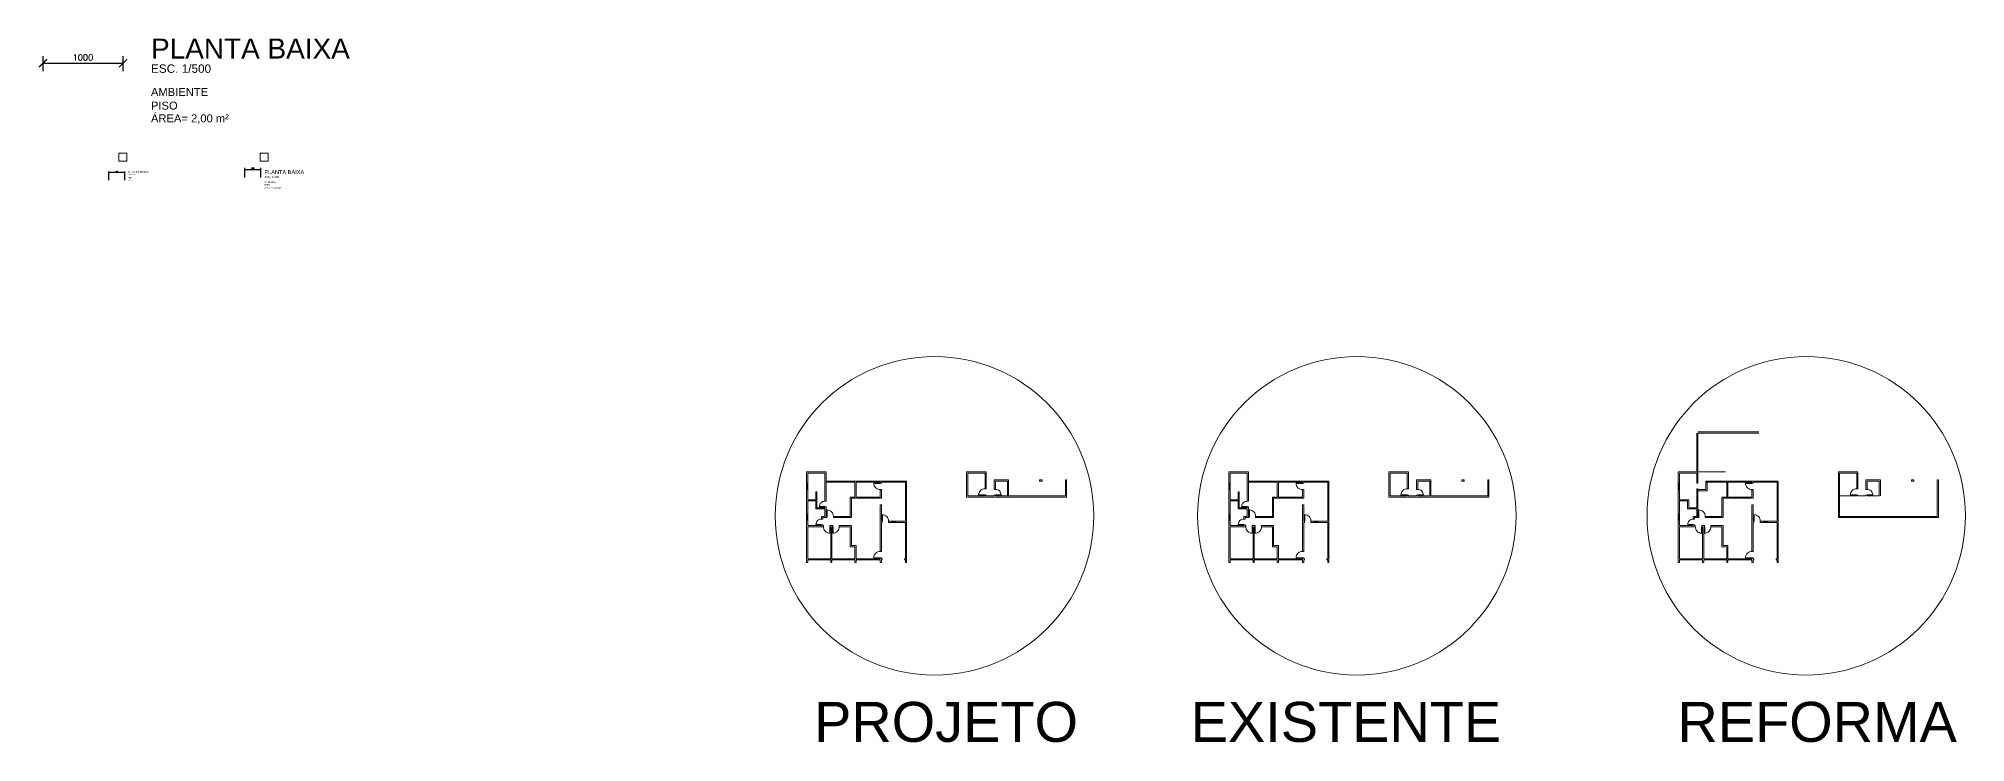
# Model space of a CAD drawing. Header units: millimetres. Extents: x 1206 to 1682, y 143 to 342.
# Drawn here: x 1441.4 to 1682.2, y 200.6 to 288.6 of the extents above; entities that cross this region are included whole.
import ezdxf

# ---------------------------------------------------------------- set-up
doc = ezdxf.new("R2010")
doc.units = ezdxf.units.MM
doc.header["$PDMODE"] = 34
doc.header["$PDSIZE"] = -5
doc.layers.get('0').update_dxf_attribs({"color": 1})
doc.layers.get('DEFPOINTS').update_dxf_attribs({"lineweight": 0})
for name, color, linetype, lineweight in [('AR-ALVENARIA', 7, 'Continuous', 9), ('AR-CONCRETO', 7, 'Continuous', 15), ('AR-COTA', 1, 'Continuous', 5), ('AR-ESQUADRIA', 4, 'Continuous', 5), ('AR-PENA_010', 10, 'Continuous', 9), ('AR-TXT', 174, 'Continuous', 0), ('AR-TXT-AMBIENTE', 174, 'Continuous', 0), ('AR-TXT-ESPECIFICAÇÕES', 174, 'Continuous', 0), ('AR-TXT-ÁREA', 7, 'Continuous', 0)]:
    doc.layers.add(name, color=color, linetype=linetype, lineweight=lineweight)
doc.styles.add('1000_TXT 1', font='arial.ttf', dxfattribs={"height": 5})
doc.styles.add('100_COTAS', font='romans.shx', dxfattribs={"height": 0.15})
doc.styles.add('100_TXT 1', font='arial.ttf', dxfattribs={"height": 0.5})
doc.styles.add('100_TXT 2', font='arial.ttf', dxfattribs={"height": 0.25})
doc.styles.add('100_TXT 3', font='arial.ttf', dxfattribs={"height": 0.2})
doc.styles.add('500_COTAS', font='romans.shx', dxfattribs={"height": 0.75})
doc.styles.add('500_TXT 1', font='arial.ttf', dxfattribs={"height": 2.5})
doc.styles.add('500_TXT 2', font='arial.ttf', dxfattribs={"height": 1.25})
doc.styles.add('500_TXT 3', font='arial.ttf', dxfattribs={"height": 1})
doc.styles.add('50_COTAS', font='romans.shx', dxfattribs={"height": 0.075})
doc.styles.add('50_TXT 1', font='arial.ttf', dxfattribs={"height": 0.25})
doc.styles.add('50_TXT 2', font='arial.ttf', dxfattribs={"height": 0.125})
doc.styles.add('50_TXT 3', font='arial.ttf', dxfattribs={"height": 0.1})
doc.dimstyles.new('100', dxfattribs={"dimscale": 100, "dimtxt": 0.2, "dimasz": 0.002, "dimexe": 0.002, "dimexo": 0.0002, "dimgap": 0.0007, "dimtad": 1, "dimdec": 0, "dimlfac": 100, "dimzin": 0, "dimdsep": 46, "dimtxsty": '100_COTAS', "dimblk": 'ARCHTICK', "dimcen": 0.009, "dimclrd": 256, "dimclre": 256, "dimclrt": 7, "dimaunit": 1, "dimadec": 0, "dimazin": 0, "dimtfac": 0.05, "dimtdec": 0, "dimtix": 1, "dimtofl": 0, "dimtmove": 2, "dimatfit": 3, "dimldrblk": 'ARCHTICK', "dimfxl": 1, "dimtvp": 0.75, "dimtolj": 1, "dimtzin": 0, "dimarcsym": 0})
doc.dimstyles.new('50', dxfattribs={"dimscale": 500, "dimtxt": 0.1, "dimasz": 0.0002, "dimexe": 0.0002, "dimexo": 0.0002, "dimgap": 7e-05, "dimtad": 1, "dimdec": 0, "dimlfac": 100, "dimzin": 0, "dimdsep": 46, "dimtxsty": '50_COTAS', "dimblk": 'ARCHTICK', "dimcen": 0.009, "dimclrd": 256, "dimclre": 256, "dimclrt": 7, "dimaunit": 1, "dimadec": 0, "dimazin": 0, "dimtfac": 0.05, "dimtdec": 0, "dimtix": 1, "dimtofl": 0, "dimtmove": 2, "dimatfit": 3, "dimldrblk": 'DOT', "dimfxl": 1, "dimtvp": 0.75, "dimtolj": 1, "dimtzin": 0, "dimarcsym": 0})
doc.dimstyles.new('500', dxfattribs={"dimscale": 500, "dimtxt": 1, "dimasz": 0.002, "dimexe": 0.002, "dimexo": 0.0002, "dimgap": 0.0007, "dimtad": 1, "dimdec": 0, "dimlfac": 100, "dimzin": 0, "dimdsep": 46, "dimtxsty": '500_COTAS', "dimblk": 'ARCHTICK', "dimcen": 0.014, "dimclrd": 256, "dimclre": 256, "dimclrt": 7, "dimaunit": 1, "dimadec": 0, "dimazin": 0, "dimtfac": 0.05, "dimtdec": 0, "dimtix": 1, "dimtofl": 0, "dimtmove": 2, "dimatfit": 3, "dimldrblk": 'ARCHTICK', "dimfxl": 1, "dimtvp": 0.75, "dimtolj": 1, "dimtzin": 0, "dimarcsym": 0})

# ---------------------------------------------------------------- blocks, each defined once
blk = doc.blocks.new('_ArchTick')
at = {"color": 0, "linetype": 'ByBlock', "const_width": 0.15}
blk.add_lwpolyline([(-0.5, -0.5), (0.5, 0.5)], dxfattribs=at)
blk = doc.blocks.new('*D38')
at = {"layer": 'AR-COTA', "lineweight": -2, "transparency": 16777216}
for p, q in [((1467.23, 271.21), (1467.23, 272.38)), ((1467.23, 272.18), (1469.23, 272.18)), ((1469.23, 271.21), (1469.23, 272.38))]:
    blk.add_line(p, q, dxfattribs=at)
at = {"layer": 'DEFPOINTS', "color": 0, "transparency": 16777216}
for p in [(1469.23, 272.18), (1467.23, 271.19), (1469.23, 271.19)]:
    blk.add_point(p, dxfattribs=at)
at = {"layer": 'AR-COTA', "lineweight": -2, "transparency": 16777216, "xscale": 0.2, "yscale": 0.2, "zscale": 0.2, "rotation": 180}
blk.add_blockref('_ArchTick', (1467.23, 272.18), dxfattribs=at)
at = {"layer": 'AR-COTA', "lineweight": -2, "transparency": 16777216, "xscale": 0.2, "yscale": 0.2, "zscale": 0.2}
blk.add_blockref('_ArchTick', (1469.23, 272.18), dxfattribs=at)
at = {"layer": 'AR-COTA', "color": 7, "transparency": 16777216, "insert": (1468.23, 272.32), "char_height": 0.15, "attachment_point": 5, "style": '100_COTAS'}
blk.add_mtext('\\A1;200', dxfattribs=at)
blk = doc.blocks.new('*D39')
at = {"layer": 'AR-COTA', "lineweight": -2, "transparency": 16777216}
for p, q in [((1450.24, 270.84), (1450.24, 271.96)), ((1450.24, 271.86), (1452.24, 271.86)), ((1452.24, 270.84), (1452.24, 271.96))]:
    blk.add_line(p, q, dxfattribs=at)
at = {"layer": 'DEFPOINTS', "color": 0, "transparency": 16777216}
for p in [(1450.24, 270.74), (1452.24, 271.86), (1452.24, 270.74)]:
    blk.add_point(p, dxfattribs=at)
at = {"layer": 'AR-COTA', "lineweight": -2, "transparency": 16777216, "xscale": 0.1, "yscale": 0.1, "zscale": 0.1, "rotation": 180}
blk.add_blockref('_ArchTick', (1450.24, 271.86), dxfattribs=at)
at = {"layer": 'AR-COTA', "lineweight": -2, "transparency": 16777216, "xscale": 0.1, "yscale": 0.1, "zscale": 0.1}
blk.add_blockref('_ArchTick', (1452.24, 271.86), dxfattribs=at)
at = {"layer": 'AR-COTA', "color": 7, "transparency": 16777216, "insert": (1451.24, 271.93), "char_height": 0.075, "attachment_point": 5, "style": '50_COTAS'}
blk.add_mtext('\\A1;200', dxfattribs=at)
blk = doc.blocks.new('_DOT')
at = {"color": 0, "linetype": 'ByBlock'}
blk.add_line((-0.5, 0), (-1, 0), dxfattribs=at)
at = {"color": 0, "linetype": 'ByBlock', "const_width": 0.5}
blk.add_lwpolyline([(-0.25, 0, 1), (0.25, 0, 1)], format="xyb", close=True, dxfattribs=at)
blk = doc.blocks.new('*D40')
at = {"layer": 'AR-COTA', "lineweight": -2, "transparency": 16777216}
for p, q in [((1441.99, 286.36), (1441.99, 284.47)), ((1441.99, 285.47), (1451.99, 285.47)), ((1451.99, 286.36), (1451.99, 284.47))]:
    blk.add_line(p, q, dxfattribs=at)
at = {"layer": 'DEFPOINTS', "color": 0, "transparency": 16777216}
for p in [(1441.99, 286.46), (1451.99, 286.46), (1451.99, 285.47)]:
    blk.add_point(p, dxfattribs=at)
at = {"layer": 'AR-COTA', "lineweight": -2, "transparency": 16777216, "rotation": 180}
blk.add_blockref('_ArchTick', (1441.99, 285.47), dxfattribs=at)
at = {"layer": 'AR-COTA', "lineweight": -2, "transparency": 16777216}
blk.add_blockref('_ArchTick', (1451.99, 285.47), dxfattribs=at)
at = {"layer": 'AR-COTA', "color": 7, "transparency": 16777216, "insert": (1446.99, 286.19), "char_height": 0.75, "attachment_point": 5, "style": '500_COTAS'}
blk.add_mtext('\\A1;1000', dxfattribs=at)

msp = doc.modelspace()

# ---------------------------------------------------------------- linework, layer by layer
at = {"layer": 'AR-ALVENARIA'}
for p, q in [((1648.6581, 234.4157), (1648.6581, 239.2607)), ((1648.8081, 239.4107), (1656.4248, 239.4107)), ((1648.8081, 234.4157), (1648.8081, 239.2607)), ((1648.8081, 239.2607), (1656.4248, 239.2607)), ((1537.4189, 234.4157), (1539.8689, 234.4157)), ((1537.4189, 233.0032), (1537.4189, 234.4157)), ((1537.5689, 234.2657), (1539.7189, 234.2657)), ((1537.5689, 233.0032), (1537.5689, 234.2657)), ((1539.7189, 234.2657), (1539.7189, 230.7407)), ((1539.8689, 234.4157), (1539.8689, 230.7407)), ((1557.4189, 234.4157), (1557.4189, 231.2657)), ((1557.4189, 234.4157), (1559.8689, 234.4157)), ((1557.5689, 234.2657), (1557.5689, 231.4157)), ((1559.7189, 234.2657), (1557.5689, 234.2657)), ((1559.7189, 232.3157), (1559.7189, 234.2657)), ((1559.8689, 232.3157), (1559.8689, 234.4157)), ((1590.1916, 233.0032), (1590.1916, 234.4157)), ((1590.1916, 234.4157), (1592.6416, 234.4157)), ((1590.3416, 233.0032), (1590.3416, 234.2657)), ((1590.3416, 234.2657), (1592.4916, 234.2657)), ((1592.4916, 234.2657), (1592.4916, 230.7407)), ((1592.6416, 234.4157), (1592.6416, 230.7407)), ((1610.1916, 234.4157), (1610.1916, 231.2657)), ((1610.1916, 234.4157), (1612.6416, 234.4157)), ((1610.3416, 234.2657), (1610.3416, 231.4157)), ((1612.4916, 234.2657), (1610.3416, 234.2657)), ((1612.4916, 232.3157), (1612.4916, 234.2657)), ((1612.6416, 232.3157), (1612.6416, 234.4157)), ((1646.3581, 233.0032), (1646.3581, 234.4157)), ((1646.3581, 234.4157), (1648.8081, 234.4157)), ((1646.5081, 233.0032), (1646.5081, 234.2657)), ((1646.5081, 234.2657), (1648.6581, 234.2657)), ((1648.6581, 234.2657), (1648.6581, 233.0107)), ((1648.8081, 234.4157), (1648.8081, 233.0107)), ((1648.8081, 234.4157), (1652.2467, 234.4157)), ((1666.3581, 234.4157), (1666.3581, 228.7107)), ((1666.3581, 234.4157), (1668.8081, 234.4157)), ((1666.5081, 234.2657), (1666.5081, 228.8607)), ((1668.6581, 234.2657), (1666.5081, 234.2657)), ((1668.6581, 232.3157), (1668.6581, 234.2657)), ((1668.8081, 232.3157), (1668.8081, 234.4157)), ((1537.4189, 233.0032), (1537.5689, 233.0032)), ((1537.5689, 232.2032), (1537.4189, 232.2032)), ((1537.4189, 229.1507), (1537.4189, 232.2032)), ((1537.5689, 230.9407), (1537.5689, 232.2032)), ((1538.5689, 230.9407), (1538.5689, 231.9407)), ((1538.5689, 231.9407), (1538.7189, 231.9407)), ((1538.7189, 231.9407), (1538.7189, 229.9407)), ((1540.6689, 233.2607), (1539.8689, 233.2607)), ((1540.6689, 233.1107), (1539.8689, 233.1107)), ((1540.6689, 233.2607), (1540.6689, 233.1107)), ((1542.6689, 233.1107), (1542.6689, 233.2607)), ((1544.3689, 233.2607), (1542.6689, 233.2607)), ((1543.4689, 233.1107), (1542.6689, 233.1107)), ((1542.8689, 228.8607), (1542.8689, 231.2607)), ((1542.8689, 231.2607), (1543.4689, 231.2607)), ((1543.4689, 231.2607), (1543.4689, 233.1107)), ((1543.6189, 231.2607), (1543.6189, 233.1107)), ((1543.6189, 233.1107), (1544.3689, 233.1107)), ((1546.6189, 231.2607), (1543.6189, 231.2607)), ((1544.3689, 233.2607), (1544.3689, 233.1107)), ((1545.8689, 233.1107), (1545.8689, 233.2607)), ((1547.2689, 233.2607), (1545.8689, 233.2607)), ((1545.8689, 233.1107), (1546.6189, 233.1107)), ((1546.6189, 233.1107), (1546.6189, 233.0107)), ((1546.6189, 233.0107), (1546.7689, 233.0107)), ((1546.7689, 232.2107), (1546.6189, 232.2107)), ((1546.6189, 232.2107), (1546.6189, 231.2607)), ((1546.7689, 233.1107), (1546.7689, 233.0107)), ((1546.7689, 233.1107), (1547.2689, 233.1107)), ((1546.7689, 232.2107), (1546.7689, 231.1107)), ((1547.2689, 233.2607), (1547.2689, 233.1107)), ((1549.9189, 233.2607), (1549.2689, 233.2607)), ((1549.2689, 233.1107), (1549.2689, 233.2607)), ((1549.2689, 233.1107), (1549.7689, 233.1107)), ((1549.7689, 233.1107), (1549.7689, 228.2607)), ((1549.9189, 223.1107), (1549.9189, 233.2607)), ((1557.4189, 231.2657), (1569.9189, 231.2657)), ((1557.5689, 231.4157), (1558.9564, 231.4157)), ((1557.5689, 231.4157), (1559.7189, 231.4157)), ((1559.8689, 232.3157), (1559.7189, 232.3157)), ((1559.7189, 231.4157), (1559.7189, 231.5157)), ((1559.7189, 231.5157), (1559.8689, 231.5157)), ((1559.8689, 231.4157), (1559.8689, 231.5157)), ((1559.8689, 231.4157), (1560.8689, 231.4157)), ((1560.8689, 232.2157), (1560.8689, 233.4157)), ((1562.6689, 233.4157), (1560.8689, 233.4157)), ((1560.8689, 232.2157), (1561.0189, 232.2157)), ((1560.8689, 231.4157), (1560.8689, 231.5157)), ((1561.0189, 231.5157), (1560.8689, 231.5157)), ((1561.0189, 233.2657), (1562.5189, 233.2657)), ((1561.0189, 232.2157), (1561.0189, 233.2657)), ((1561.0189, 231.4157), (1561.0189, 231.5157)), ((1561.0189, 231.4157), (1561.0189, 231.5157)), ((1562.5189, 231.4157), (1561.0189, 231.4157)), ((1562.5189, 233.2657), (1562.5189, 231.4157)), ((1562.6689, 233.4157), (1562.6689, 231.4157)), ((1562.6689, 231.4157), (1569.7689, 231.4157)), ((1566.5439, 233.4157), (1566.5439, 233.2657)), ((1566.8439, 233.4157), (1566.5439, 233.4157)), ((1566.8439, 233.2657), (1566.5439, 233.2657)), ((1566.8439, 233.4157), (1566.8439, 233.2657)), ((1569.7689, 231.4157), (1569.7689, 233.4157)), ((1569.9189, 233.4157), (1569.7689, 233.4157)), ((1569.9189, 231.2657), (1569.9189, 233.4157)), ((1590.1916, 233.0032), (1590.3416, 233.0032)), ((1590.1916, 229.1507), (1590.1916, 232.2032)), ((1590.3416, 232.2032), (1590.1916, 232.2032)), ((1590.3416, 230.9407), (1590.3416, 232.2032)), ((1591.3416, 230.9407), (1591.3416, 231.9407)), ((1591.3416, 231.9407), (1591.4916, 231.9407)), ((1591.4916, 231.9407), (1591.4916, 229.9407)), ((1593.4416, 233.2607), (1592.6416, 233.2607)), ((1593.4416, 233.1107), (1592.6416, 233.1107)), ((1593.4416, 233.2607), (1593.4416, 233.1107)), ((1597.1416, 233.2607), (1595.4416, 233.2607)), ((1595.4416, 233.1107), (1595.4416, 233.2607)), ((1596.2416, 233.1107), (1595.4416, 233.1107)), ((1595.6416, 228.8607), (1595.6416, 231.2607)), ((1595.6416, 231.2607), (1596.2416, 231.2607)), ((1596.2416, 231.2607), (1596.2416, 233.1107)), ((1596.3916, 231.2607), (1596.3916, 233.1107)), ((1596.3916, 233.1107), (1597.1416, 233.1107)), ((1599.3916, 231.2607), (1596.3916, 231.2607)), ((1597.1416, 233.2607), (1597.1416, 233.1107)), ((1600.0416, 233.2607), (1598.6416, 233.2607)), ((1598.6416, 233.1107), (1598.6416, 233.2607)), ((1598.6416, 233.1107), (1599.3916, 233.1107)), ((1599.3916, 233.1107), (1599.3916, 233.0107)), ((1599.3916, 233.0107), (1599.5416, 233.0107)), ((1599.3916, 232.2107), (1599.3916, 231.2607)), ((1599.5416, 232.2107), (1599.3916, 232.2107)), ((1599.5416, 233.1107), (1599.5416, 233.0107)), ((1599.5416, 233.1107), (1600.0416, 233.1107)), ((1599.5416, 232.2107), (1599.5416, 231.1107)), ((1600.0416, 233.2607), (1600.0416, 233.1107)), ((1602.6916, 233.2607), (1602.0416, 233.2607)), ((1602.0416, 233.1107), (1602.0416, 233.2607)), ((1602.0416, 233.1107), (1602.5416, 233.1107)), ((1602.5416, 233.1107), (1602.5416, 228.2607)), ((1602.6916, 223.1107), (1602.6916, 233.2607)), ((1610.1916, 231.2657), (1622.6916, 231.2657)), ((1610.3416, 231.4157), (1611.729, 231.4157)), ((1610.3416, 231.4157), (1612.4916, 231.4157)), ((1612.6416, 232.3157), (1612.4916, 232.3157)), ((1612.4916, 231.4157), (1612.4916, 231.5157)), ((1612.4916, 231.5157), (1612.6416, 231.5157)), ((1612.6416, 231.4157), (1612.6416, 231.5157)), ((1612.6416, 231.4157), (1613.6416, 231.4157)), ((1613.6416, 232.2157), (1613.6416, 233.4157)), ((1615.4416, 233.4157), (1613.6416, 233.4157)), ((1613.6416, 232.2157), (1613.7916, 232.2157)), ((1613.6416, 231.4157), (1613.6416, 231.5157)), ((1613.7916, 231.5157), (1613.6416, 231.5157)), ((1613.7916, 232.2157), (1613.7916, 233.2657)), ((1613.7916, 233.2657), (1615.2916, 233.2657)), ((1613.7916, 231.4157), (1613.7916, 231.5157)), ((1613.7916, 231.4157), (1613.7916, 231.5157)), ((1615.2916, 231.4157), (1613.7916, 231.4157)), ((1615.2916, 233.2657), (1615.2916, 231.4157)), ((1615.4416, 233.4157), (1615.4416, 231.4157)), ((1615.4416, 231.4157), (1622.5416, 231.4157)), ((1619.6166, 233.4157), (1619.3166, 233.4157)), ((1619.3166, 233.4157), (1619.3166, 233.2657)), ((1619.6166, 233.2657), (1619.3166, 233.2657)), ((1619.6166, 233.4157), (1619.6166, 233.2657)), ((1622.5416, 231.4157), (1622.5416, 233.4157)), ((1622.6916, 233.4157), (1622.5416, 233.4157)), ((1622.6916, 231.2657), (1622.6916, 233.4157)), ((1646.3581, 233.0032), (1646.5081, 233.0032)), ((1646.3581, 229.1507), (1646.3581, 232.2032)), ((1646.5081, 232.2032), (1646.3581, 232.2032)), ((1646.5081, 230.9407), (1646.5081, 232.2032)), ((1648.8081, 233.0107), (1648.6581, 233.0107)), ((1648.6581, 232.3107), (1648.8081, 232.3107)), ((1648.6581, 232.3107), (1648.6581, 229.9407)), ((1648.8081, 233.1107), (1648.8081, 233.0107)), ((1648.8081, 232.3107), (1648.8081, 228.8607)), ((1648.8081, 232.3107), (1648.8081, 232.2107)), ((1648.8081, 232.2107), (1649.8081, 232.2107)), ((1648.8081, 232.0607), (1649.9581, 232.0607)), ((1649.8081, 232.2107), (1649.8081, 233.2607)), ((1653.3081, 233.2607), (1649.8081, 233.2607)), ((1652.4081, 233.1107), (1649.8081, 233.1107)), ((1649.9581, 232.0607), (1649.9581, 233.1107)), ((1651.8081, 228.8607), (1651.8081, 231.2607)), ((1651.8081, 231.2607), (1652.4081, 231.2607)), ((1652.4081, 231.2607), (1652.4081, 233.1107)), ((1652.5581, 231.2607), (1652.5581, 233.1107)), ((1652.5581, 233.1107), (1653.3081, 233.1107)), ((1655.5581, 231.2607), (1652.5581, 231.2607)), ((1653.3081, 233.2607), (1653.3081, 233.1107)), ((1656.2081, 233.2607), (1654.8081, 233.2607)), ((1654.8081, 233.1107), (1654.8081, 233.2607)), ((1654.8081, 233.1107), (1655.5581, 233.1107)), ((1655.5581, 233.1107), (1655.5581, 233.0107)), ((1655.5581, 233.0107), (1655.7081, 233.0107)), ((1655.5581, 232.2107), (1655.5581, 231.2607)), ((1655.7081, 232.2107), (1655.5581, 232.2107)), ((1655.7081, 233.1107), (1655.7081, 233.0107)), ((1655.7081, 233.1107), (1656.2081, 233.1107)), ((1655.7081, 232.2107), (1655.7081, 231.1107)), ((1656.2081, 233.2607), (1656.2081, 233.1107)), ((1658.8581, 233.2607), (1658.2081, 233.2607)), ((1658.2081, 233.1107), (1658.2081, 233.2607)), ((1658.2081, 233.1107), (1658.7081, 233.1107)), ((1658.7081, 233.1107), (1658.7081, 228.2607)), ((1658.8581, 223.1107), (1658.8581, 233.2607)), ((1666.5081, 231.4157), (1667.8956, 231.4157)), ((1666.5081, 231.4157), (1668.6581, 231.4157)), ((1668.8081, 232.3157), (1668.6581, 232.3157)), ((1668.6581, 231.4157), (1668.6581, 231.5157)), ((1668.6581, 231.5157), (1668.8081, 231.5157)), ((1668.8081, 231.4157), (1668.8081, 231.5157)), ((1668.8081, 231.4157), (1669.8081, 231.4157)), ((1669.8081, 232.2157), (1669.8081, 233.4157)), ((1671.6081, 233.4157), (1669.8081, 233.4157)), ((1669.8081, 232.2157), (1669.9581, 232.2157)), ((1669.8081, 231.4157), (1669.8081, 231.5157)), ((1669.9581, 231.5157), (1669.8081, 231.5157)), ((1669.9581, 232.2157), (1669.9581, 233.2657)), ((1669.9581, 233.2657), (1671.4581, 233.2657)), ((1669.9581, 231.4157), (1669.9581, 231.5157)), ((1669.9581, 231.4157), (1669.9581, 231.5157)), ((1671.4581, 231.4157), (1669.9581, 231.4157)), ((1671.4581, 233.2657), (1671.4581, 231.4157)), ((1671.6081, 233.4157), (1671.6081, 231.4157)), ((1675.7831, 233.4157), (1675.4831, 233.4157)), ((1675.4831, 233.4157), (1675.4831, 233.2657)), ((1675.7831, 233.2657), (1675.4831, 233.2657)), ((1675.7831, 233.4157), (1675.7831, 233.2657)), ((1678.7081, 228.8607), (1678.7081, 233.4157)), ((1678.8581, 233.4157), (1678.7081, 233.4157)), ((1678.8581, 228.7107), (1678.8581, 233.4157)), ((1538.5689, 230.9407), (1537.5689, 230.9407)), ((1538.5689, 230.7907), (1537.5689, 230.7907)), ((1537.5689, 230.7907), (1537.5689, 229.1507)), ((1537.5689, 230.7907), (1538.5689, 230.7907)), ((1538.5689, 230.7907), (1538.5689, 229.7907)), ((1538.5689, 229.7907), (1539.7189, 229.7907)), ((1538.7189, 229.9407), (1539.7189, 229.9407)), ((1539.7189, 228.8607), (1539.2939, 228.8607)), ((1539.2939, 228.5107), (1539.2939, 228.8607)), ((1539.8689, 230.7407), (1539.7189, 230.7407)), ((1539.7189, 230.0407), (1539.7189, 229.9407)), ((1539.7189, 230.0407), (1539.8689, 230.0407)), ((1539.7189, 229.9407), (1539.7189, 230.0407)), ((1539.7189, 228.8607), (1539.7189, 229.7907)), ((1539.7189, 229.7907), (1539.7189, 228.8607)), ((1539.8689, 228.8607), (1539.8689, 230.0407)), ((1539.8689, 228.8607), (1539.9689, 228.8607)), ((1539.9689, 228.8607), (1539.9689, 228.7107)), ((1540.7689, 228.7107), (1540.7689, 228.8607)), ((1540.7689, 228.8607), (1542.8689, 228.8607)), ((1543.0189, 228.7107), (1543.0189, 231.1107)), ((1543.0189, 231.1107), (1546.7689, 231.1107)), ((1546.6189, 230.3107), (1546.6189, 224.4607)), ((1546.7689, 230.3107), (1546.6189, 230.3107)), ((1546.7689, 230.3107), (1546.7689, 228.2607)), ((1591.3416, 230.9407), (1590.3416, 230.9407)), ((1591.3416, 230.7907), (1590.3416, 230.7907)), ((1590.3416, 230.7907), (1590.3416, 229.1507)), ((1590.3416, 230.7907), (1591.3416, 230.7907)), ((1591.3416, 230.7907), (1591.3416, 229.7907)), ((1591.3416, 229.7907), (1592.4916, 229.7907)), ((1591.4916, 229.9407), (1592.4916, 229.9407)), ((1592.0666, 228.5107), (1592.0666, 228.8607)), ((1592.4916, 228.8607), (1592.0666, 228.8607)), ((1592.6416, 230.7407), (1592.4916, 230.7407)), ((1592.4916, 229.9407), (1592.4916, 230.0407)), ((1592.4916, 230.0407), (1592.4916, 229.9407)), ((1592.4916, 230.0407), (1592.6416, 230.0407)), ((1592.4916, 228.8607), (1592.4916, 229.7907)), ((1592.4916, 229.7907), (1592.4916, 228.8607)), ((1592.6416, 228.8607), (1592.6416, 230.0407)), ((1592.6416, 228.8607), (1592.7416, 228.8607)), ((1592.7416, 228.8607), (1592.7416, 228.7107)), ((1593.5416, 228.8607), (1595.6416, 228.8607)), ((1593.5416, 228.7107), (1593.5416, 228.8607)), ((1595.7916, 228.7107), (1595.7916, 231.1107)), ((1595.7916, 231.1107), (1599.5416, 231.1107)), ((1599.3916, 230.3107), (1599.3916, 224.4607)), ((1599.5416, 230.3107), (1599.3916, 230.3107)), ((1599.5416, 230.3107), (1599.5416, 228.2607)), ((1647.6581, 230.9407), (1646.5081, 230.9407)), ((1647.5081, 230.7907), (1646.5081, 230.7907)), ((1646.5081, 230.7907), (1646.5081, 229.1507)), ((1646.5081, 230.7907), (1647.5081, 230.7907)), ((1647.5081, 230.7907), (1647.5081, 229.7907)), ((1647.5081, 229.7907), (1648.6581, 229.7907)), ((1647.6581, 229.9407), (1647.6581, 230.9407)), ((1647.6581, 229.9407), (1648.6581, 229.9407)), ((1648.2331, 228.5107), (1648.2331, 228.8607)), ((1648.6581, 228.8607), (1648.2331, 228.8607)), ((1648.6581, 228.8607), (1648.6581, 229.7907)), ((1648.6581, 229.7907), (1648.6581, 228.8607)), ((1648.8081, 228.8607), (1648.9081, 228.8607)), ((1648.9081, 228.8607), (1648.9081, 228.7107)), ((1649.7081, 228.8607), (1651.8081, 228.8607)), ((1649.7081, 228.7107), (1649.7081, 228.8607)), ((1651.9581, 228.7107), (1651.9581, 231.1107)), ((1651.9581, 231.1107), (1655.7081, 231.1107)), ((1655.5581, 230.3107), (1655.5581, 224.4607)), ((1655.7081, 230.3107), (1655.5581, 230.3107)), ((1655.7081, 230.3107), (1655.7081, 228.2607)), ((1666.5081, 228.8607), (1678.7081, 228.8607)), ((1537.4189, 223.1107), (1537.4189, 228.3507)), ((1537.5689, 228.3507), (1537.5689, 227.7107)), ((1539.2939, 227.7107), (1537.5689, 227.7107)), ((1537.5689, 223.5607), (1537.5689, 227.5607)), ((1537.5689, 227.5607), (1539.5439, 227.5607)), ((1539.4439, 228.5107), (1539.2939, 228.5107)), ((1539.2939, 227.7107), (1539.2939, 227.8107)), ((1539.2939, 227.8107), (1539.4439, 227.8107)), ((1539.8689, 228.7107), (1539.4439, 228.7107)), ((1539.4439, 228.5107), (1539.4439, 228.7107)), ((1539.4439, 228.7107), (1539.8689, 228.7107)), ((1539.4439, 227.7107), (1539.4439, 227.8107)), ((1539.5439, 227.7107), (1539.4439, 227.7107)), ((1539.5439, 227.7107), (1539.5439, 227.5607)), ((1539.8689, 228.7107), (1539.9689, 228.7107)), ((1540.3439, 227.5607), (1540.3439, 227.7107)), ((1540.6939, 227.7107), (1540.3439, 227.7107)), ((1540.4439, 227.5607), (1540.3439, 227.5607)), ((1540.3439, 227.5607), (1540.4439, 227.5607)), ((1540.4439, 223.5607), (1540.4439, 227.5607)), ((1540.5939, 223.5607), (1540.5939, 227.5607)), ((1540.5939, 227.5607), (1540.6939, 227.5607)), ((1540.5939, 227.5607), (1540.6939, 227.5607)), ((1540.6939, 227.5607), (1540.6939, 227.7107)), ((1540.7689, 228.7107), (1543.0189, 228.7107)), ((1543.0189, 227.7107), (1541.4939, 227.7107)), ((1541.4939, 227.7107), (1541.4939, 227.5607)), ((1541.4939, 227.5607), (1542.8739, 227.5607)), ((1542.8689, 225.0607), (1542.8689, 227.5607)), ((1543.0189, 225.2107), (1543.0189, 227.7107)), ((1546.8689, 228.2607), (1546.7689, 228.2607)), ((1546.7689, 228.1107), (1546.7689, 224.4607)), ((1546.8689, 228.1107), (1546.7689, 228.1107)), ((1546.8689, 228.2607), (1546.8689, 228.1107)), ((1547.6689, 228.1107), (1547.6689, 228.2607)), ((1548.0689, 228.2607), (1547.6689, 228.2607)), ((1548.0689, 228.1107), (1547.6689, 228.1107)), ((1548.0689, 228.2607), (1548.0689, 228.1107)), ((1549.7689, 228.2607), (1548.5689, 228.2607)), ((1548.5689, 228.1107), (1548.5689, 228.2607)), ((1549.7689, 228.1107), (1548.5689, 228.1107)), ((1549.7689, 223.5607), (1549.7689, 228.1107)), ((1590.1916, 223.1107), (1590.1916, 228.3507)), ((1590.3416, 228.3507), (1590.3416, 227.7107)), ((1592.0666, 227.7107), (1590.3416, 227.7107)), ((1590.3416, 223.5607), (1590.3416, 227.5607)), ((1590.3416, 227.5607), (1592.3166, 227.5607)), ((1592.2166, 228.5107), (1592.0666, 228.5107)), ((1592.0666, 227.7107), (1592.0666, 227.8107)), ((1592.0666, 227.8107), (1592.2166, 227.8107)), ((1592.2166, 228.5107), (1592.2166, 228.7107)), ((1592.6416, 228.7107), (1592.2166, 228.7107)), ((1592.2166, 228.7107), (1592.6416, 228.7107)), ((1592.2166, 227.7107), (1592.2166, 227.8107)), ((1592.3166, 227.7107), (1592.2166, 227.7107)), ((1592.3166, 227.7107), (1592.3166, 227.5607)), ((1592.6416, 228.7107), (1592.7416, 228.7107)), ((1593.4666, 227.7107), (1593.1166, 227.7107)), ((1593.1166, 227.5607), (1593.1166, 227.7107)), ((1593.1166, 227.5607), (1593.2166, 227.5607)), ((1593.2166, 227.5607), (1593.1166, 227.5607)), ((1593.2166, 223.5607), (1593.2166, 227.5607)), ((1593.3666, 223.5607), (1593.3666, 227.5607)), ((1593.3666, 227.5607), (1593.4666, 227.5607)), ((1593.3666, 227.5607), (1593.4666, 227.5607)), ((1593.4666, 227.5607), (1593.4666, 227.7107)), ((1593.5416, 228.7107), (1595.7916, 228.7107)), ((1595.7916, 227.7107), (1594.2666, 227.7107)), ((1594.2666, 227.7107), (1594.2666, 227.5607)), ((1594.2666, 227.5607), (1595.6466, 227.5607)), ((1595.6416, 225.0607), (1595.6416, 227.5607)), ((1595.7916, 225.2107), (1595.7916, 227.7107)), ((1599.6416, 228.2607), (1599.5416, 228.2607)), ((1599.6416, 228.1107), (1599.5416, 228.1107)), ((1599.5416, 228.1107), (1599.5416, 224.4607)), ((1599.6416, 228.2607), (1599.6416, 228.1107)), ((1600.8416, 228.2607), (1600.4416, 228.2607)), ((1600.4416, 228.1107), (1600.4416, 228.2607)), ((1600.8416, 228.1107), (1600.4416, 228.1107)), ((1600.8416, 228.2607), (1600.8416, 228.1107)), ((1602.5416, 228.2607), (1601.3416, 228.2607)), ((1601.3416, 228.1107), (1601.3416, 228.2607)), ((1602.5416, 228.1107), (1601.3416, 228.1107)), ((1602.5416, 223.5607), (1602.5416, 228.1107)), ((1646.3581, 223.1107), (1646.3581, 228.3507)), ((1646.5081, 228.3507), (1646.5081, 227.7107)), ((1648.2331, 227.7107), (1646.5081, 227.7107)), ((1646.5081, 223.5607), (1646.5081, 227.5607)), ((1646.5081, 227.5607), (1648.4831, 227.5607)), ((1648.3831, 228.5107), (1648.2331, 228.5107)), ((1648.2331, 227.7107), (1648.2331, 227.8107)), ((1648.2331, 227.8107), (1648.3831, 227.8107)), ((1648.3831, 228.5107), (1648.3831, 228.7107)), ((1648.8081, 228.7107), (1648.3831, 228.7107)), ((1648.3831, 228.7107), (1648.8081, 228.7107)), ((1648.3831, 227.7107), (1648.3831, 227.8107)), ((1648.4831, 227.7107), (1648.3831, 227.7107)), ((1648.4831, 227.7107), (1648.4831, 227.5607)), ((1648.8081, 228.7107), (1648.9081, 228.7107)), ((1649.6331, 227.7107), (1649.2831, 227.7107)), ((1649.2831, 227.5607), (1649.2831, 227.7107)), ((1649.2831, 227.5607), (1649.3831, 227.5607)), ((1649.3831, 227.5607), (1649.2831, 227.5607)), ((1649.3831, 223.5607), (1649.3831, 227.5607)), ((1649.5331, 223.5607), (1649.5331, 227.5607)), ((1649.5331, 227.5607), (1649.6331, 227.5607)), ((1649.5331, 227.5607), (1649.6331, 227.5607)), ((1649.6331, 227.5607), (1649.6331, 227.7107)), ((1649.7081, 228.7107), (1651.9581, 228.7107)), ((1651.9581, 227.7107), (1650.4331, 227.7107)), ((1650.4331, 227.7107), (1650.4331, 227.5607)), ((1650.4331, 227.5607), (1651.8131, 227.5607)), ((1651.8081, 225.0607), (1651.8081, 227.5607)), ((1651.9581, 225.2107), (1651.9581, 227.7107)), ((1655.8081, 228.2607), (1655.7081, 228.2607)), ((1655.8081, 228.1107), (1655.7081, 228.1107)), ((1655.7081, 228.1107), (1655.7081, 224.4607)), ((1655.8081, 228.2607), (1655.8081, 228.1107)), ((1657.0081, 228.2607), (1656.6081, 228.2607)), ((1656.6081, 228.1107), (1656.6081, 228.2607)), ((1657.0081, 228.1107), (1656.6081, 228.1107)), ((1657.0081, 228.2607), (1657.0081, 228.1107)), ((1658.7081, 228.2607), (1657.5081, 228.2607)), ((1657.5081, 228.1107), (1657.5081, 228.2607)), ((1658.7081, 228.1107), (1657.5081, 228.1107)), ((1658.7081, 223.5607), (1658.7081, 228.1107)), ((1666.3581, 228.7107), (1678.8581, 228.7107)), ((1543.4689, 225.0607), (1542.8689, 225.0607)), ((1543.6189, 225.2107), (1543.0189, 225.2107)), ((1543.4689, 223.5607), (1543.4689, 225.0607)), ((1543.6189, 223.5607), (1543.6189, 225.2107)), ((1546.7689, 224.4607), (1546.6189, 224.4607)), ((1596.2416, 225.0607), (1595.6416, 225.0607)), ((1596.3916, 225.2107), (1595.7916, 225.2107)), ((1596.2416, 223.5607), (1596.2416, 225.0607)), ((1596.3916, 223.5607), (1596.3916, 225.2107)), ((1599.5416, 224.4607), (1599.3916, 224.4607)), ((1652.4081, 225.0607), (1651.8081, 225.0607)), ((1652.5581, 225.2107), (1651.9581, 225.2107)), ((1652.4081, 223.5607), (1652.4081, 225.0607)), ((1652.5581, 223.5607), (1652.5581, 225.2107)), ((1655.7081, 224.4607), (1655.5581, 224.4607)), ((1537.4189, 223.1107), (1537.5689, 223.1107)), ((1538.0064, 223.5607), (1537.5689, 223.5607)), ((1537.5689, 223.1107), (1537.5689, 223.4107)), ((1538.0064, 223.4107), (1537.5689, 223.4107)), ((1538.0064, 223.4107), (1538.0064, 223.5607)), ((1540.4439, 223.5607), (1540.0064, 223.5607)), ((1540.0064, 223.5607), (1540.0064, 223.4107)), ((1540.4439, 223.4107), (1540.0064, 223.4107)), ((1540.4439, 223.1107), (1540.4439, 223.4107)), ((1540.4439, 223.1107), (1540.5939, 223.1107)), ((1541.0314, 223.5607), (1540.5939, 223.5607)), ((1540.5939, 223.1107), (1540.5939, 223.4107)), ((1541.0314, 223.4107), (1540.5939, 223.4107)), ((1541.0314, 223.4107), (1541.0314, 223.5607)), ((1543.4689, 223.5607), (1543.0314, 223.5607)), ((1543.0314, 223.5607), (1543.0314, 223.4107)), ((1543.4689, 223.4107), (1543.0314, 223.4107)), ((1543.4689, 223.1107), (1543.4689, 223.4107)), ((1543.4689, 223.1107), (1543.6189, 223.1107)), ((1544.1189, 223.5607), (1543.6189, 223.5607)), ((1543.6189, 223.1107), (1543.6189, 223.4107)), ((1544.1189, 223.4107), (1543.6189, 223.4107)), ((1544.1189, 223.4107), (1544.1189, 223.5607)), ((1546.6189, 223.5607), (1546.1189, 223.5607)), ((1546.1189, 223.5607), (1546.1189, 223.4107)), ((1546.6189, 223.4107), (1546.1189, 223.4107)), ((1546.6189, 223.6607), (1546.7689, 223.6607)), ((1546.6189, 223.6607), (1546.6189, 223.5607)), ((1546.6189, 223.1107), (1546.6189, 223.4107)), ((1546.6189, 223.1107), (1546.7689, 223.1107)), ((1546.7689, 223.6607), (1546.7689, 223.5607)), ((1546.8689, 223.5607), (1546.7689, 223.5607)), ((1546.7689, 223.1107), (1546.7689, 223.4107)), ((1546.8689, 223.4107), (1546.7689, 223.4107)), ((1546.8689, 223.5607), (1546.8689, 223.4107)), ((1549.7689, 223.5607), (1549.6689, 223.5607)), ((1549.6689, 223.5607), (1549.6689, 223.4107)), ((1549.7689, 223.4107), (1549.6689, 223.4107)), ((1549.7689, 223.1107), (1549.7689, 223.4107)), ((1549.7689, 223.1107), (1549.9189, 223.1107)), ((1590.1916, 223.1107), (1590.3416, 223.1107)), ((1590.7791, 223.5607), (1590.3416, 223.5607)), ((1590.7791, 223.4107), (1590.3416, 223.4107)), ((1590.3416, 223.1107), (1590.3416, 223.4107)), ((1590.7791, 223.4107), (1590.7791, 223.5607)), ((1593.2166, 223.5607), (1592.7791, 223.5607)), ((1592.7791, 223.5607), (1592.7791, 223.4107)), ((1593.2166, 223.4107), (1592.7791, 223.4107)), ((1593.2166, 223.1107), (1593.2166, 223.4107)), ((1593.2166, 223.1107), (1593.3666, 223.1107)), ((1593.8041, 223.5607), (1593.3666, 223.5607)), ((1593.8041, 223.4107), (1593.3666, 223.4107)), ((1593.3666, 223.1107), (1593.3666, 223.4107)), ((1593.8041, 223.4107), (1593.8041, 223.5607)), ((1596.2416, 223.5607), (1595.8041, 223.5607)), ((1595.8041, 223.5607), (1595.8041, 223.4107)), ((1596.2416, 223.4107), (1595.8041, 223.4107)), ((1596.2416, 223.1107), (1596.2416, 223.4107)), ((1596.2416, 223.1107), (1596.3916, 223.1107)), ((1596.8916, 223.5607), (1596.3916, 223.5607)), ((1596.8916, 223.4107), (1596.3916, 223.4107)), ((1596.3916, 223.1107), (1596.3916, 223.4107)), ((1596.8916, 223.4107), (1596.8916, 223.5607)), ((1599.3916, 223.5607), (1598.8916, 223.5607)), ((1598.8916, 223.5607), (1598.8916, 223.4107)), ((1599.3916, 223.4107), (1598.8916, 223.4107)), ((1599.3916, 223.6607), (1599.3916, 223.5607)), ((1599.3916, 223.6607), (1599.5416, 223.6607)), ((1599.3916, 223.1107), (1599.3916, 223.4107)), ((1599.3916, 223.1107), (1599.5416, 223.1107)), ((1599.5416, 223.6607), (1599.5416, 223.5607)), ((1599.6416, 223.5607), (1599.5416, 223.5607)), ((1599.6416, 223.4107), (1599.5416, 223.4107)), ((1599.5416, 223.1107), (1599.5416, 223.4107)), ((1599.6416, 223.5607), (1599.6416, 223.4107)), ((1602.5416, 223.5607), (1602.4416, 223.5607)), ((1602.4416, 223.5607), (1602.4416, 223.4107)), ((1602.5416, 223.4107), (1602.4416, 223.4107)), ((1602.5416, 223.1107), (1602.5416, 223.4107)), ((1602.5416, 223.1107), (1602.6916, 223.1107)), ((1646.3581, 223.1107), (1646.5081, 223.1107)), ((1646.9456, 223.5607), (1646.5081, 223.5607)), ((1646.9456, 223.4107), (1646.5081, 223.4107)), ((1646.5081, 223.1107), (1646.5081, 223.4107)), ((1646.9456, 223.4107), (1646.9456, 223.5607)), ((1649.3831, 223.5607), (1648.9456, 223.5607)), ((1648.9456, 223.5607), (1648.9456, 223.4107)), ((1649.3831, 223.4107), (1648.9456, 223.4107)), ((1649.3831, 223.1107), (1649.3831, 223.4107)), ((1649.3831, 223.1107), (1649.5331, 223.1107)), ((1649.9706, 223.5607), (1649.5331, 223.5607)), ((1649.9706, 223.4107), (1649.5331, 223.4107)), ((1649.5331, 223.1107), (1649.5331, 223.4107)), ((1649.9706, 223.4107), (1649.9706, 223.5607)), ((1652.4081, 223.5607), (1651.9706, 223.5607)), ((1651.9706, 223.5607), (1651.9706, 223.4107)), ((1652.4081, 223.4107), (1651.9706, 223.4107)), ((1652.4081, 223.1107), (1652.4081, 223.4107)), ((1652.4081, 223.1107), (1652.5581, 223.1107)), ((1653.0581, 223.5607), (1652.5581, 223.5607)), ((1653.0581, 223.4107), (1652.5581, 223.4107)), ((1652.5581, 223.1107), (1652.5581, 223.4107)), ((1653.0581, 223.4107), (1653.0581, 223.5607)), ((1655.5581, 223.5607), (1655.0581, 223.5607)), ((1655.0581, 223.5607), (1655.0581, 223.4107)), ((1655.5581, 223.4107), (1655.0581, 223.4107)), ((1655.5581, 223.6607), (1655.5581, 223.5607)), ((1655.5581, 223.6607), (1655.7081, 223.6607)), ((1655.5581, 223.1107), (1655.5581, 223.4107)), ((1655.5581, 223.1107), (1655.7081, 223.1107)), ((1655.7081, 223.6607), (1655.7081, 223.5607)), ((1655.8081, 223.5607), (1655.7081, 223.5607)), ((1655.8081, 223.4107), (1655.7081, 223.4107)), ((1655.7081, 223.1107), (1655.7081, 223.4107)), ((1655.8081, 223.5607), (1655.8081, 223.4107)), ((1658.7081, 223.5607), (1658.6081, 223.5607)), ((1658.6081, 223.5607), (1658.6081, 223.4107)), ((1658.7081, 223.4107), (1658.6081, 223.4107)), ((1658.7081, 223.1107), (1658.7081, 223.4107)), ((1658.7081, 223.1107), (1658.8581, 223.1107))]:
    msp.add_line(p, q, dxfattribs=at)
at = {"layer": 'AR-CONCRETO'}
for p, q in [((1451.4754, 274.2325), (1451.4754, 273.2325)), ((1452.4754, 274.2325), (1451.4754, 274.2325)), ((1451.4754, 273.2325), (1452.4754, 273.2325)), ((1452.4754, 273.2325), (1452.4754, 274.2325)), ((1469.144, 274.2325), (1469.144, 273.2325)), ((1470.144, 274.2325), (1469.144, 274.2325)), ((1469.144, 273.2325), (1470.144, 273.2325)), ((1470.144, 273.2325), (1470.144, 274.2325))]:
    msp.add_line(p, q, dxfattribs=at)
at = {"layer": 'AR-ESQUADRIA'}
for p, q in [((1537.4189, 232.2032), (1537.4189, 233.0032)), ((1537.4689, 233.0032), (1537.4689, 232.2032)), ((1537.5189, 233.0032), (1537.5189, 232.2032)), ((1537.5689, 233.0032), (1537.5689, 232.2032)), ((1542.6689, 233.2607), (1540.6689, 233.2607)), ((1540.6689, 233.2107), (1542.6689, 233.2107)), ((1540.6689, 233.1607), (1542.6689, 233.1607)), ((1540.6689, 233.1107), (1542.6689, 233.1107)), ((1545.8689, 233.2607), (1544.3689, 233.2607)), ((1544.3689, 233.2107), (1545.8689, 233.2107)), ((1544.3689, 233.1607), (1545.8689, 233.1607)), ((1544.3689, 233.1107), (1545.8689, 233.1107)), ((1549.2689, 233.2607), (1547.2689, 233.2607)), ((1547.2689, 233.2107), (1549.2689, 233.2107)), ((1547.2689, 233.1607), (1549.2689, 233.1607)), ((1547.2689, 233.1107), (1549.2689, 233.1107)), ((1590.1916, 232.2032), (1590.1916, 233.0032)), ((1590.2416, 233.0032), (1590.2416, 232.2032)), ((1590.2916, 233.0032), (1590.2916, 232.2032)), ((1590.3416, 233.0032), (1590.3416, 232.2032)), ((1595.4416, 233.2607), (1593.4416, 233.2607)), ((1593.4416, 233.2107), (1595.4416, 233.2107)), ((1593.4416, 233.1607), (1595.4416, 233.1607)), ((1593.4416, 233.1107), (1595.4416, 233.1107)), ((1598.6416, 233.2607), (1597.1416, 233.2607)), ((1597.1416, 233.2107), (1598.6416, 233.2107)), ((1597.1416, 233.1607), (1598.6416, 233.1607)), ((1597.1416, 233.1107), (1598.6416, 233.1107)), ((1602.0416, 233.2607), (1600.0416, 233.2607)), ((1600.0416, 233.2107), (1602.0416, 233.2107)), ((1600.0416, 233.1607), (1602.0416, 233.1607)), ((1600.0416, 233.1107), (1602.0416, 233.1107)), ((1646.3581, 232.2032), (1646.3581, 233.0032)), ((1646.4081, 233.0032), (1646.4081, 232.2032)), ((1646.4581, 233.0032), (1646.4581, 232.2032)), ((1646.5081, 233.0032), (1646.5081, 232.2032)), ((1654.8081, 233.2607), (1653.3081, 233.2607)), ((1653.3081, 233.2107), (1654.8081, 233.2107)), ((1653.3081, 233.1607), (1654.8081, 233.1607)), ((1653.3081, 233.1107), (1654.8081, 233.1107)), ((1658.2081, 233.2607), (1656.2081, 233.2607)), ((1656.2081, 233.2107), (1658.2081, 233.2107)), ((1656.2081, 233.1607), (1658.2081, 233.1607)), ((1656.2081, 233.1107), (1658.2081, 233.1107)), ((1537.5689, 229.1507), (1537.4189, 229.1507)), ((1537.4189, 228.3507), (1537.4189, 229.1507)), ((1537.4689, 228.3507), (1537.4689, 229.1507)), ((1537.5189, 228.3507), (1537.5189, 229.1507)), ((1537.5689, 228.3507), (1537.5689, 229.1507)), ((1590.3416, 229.1507), (1590.1916, 229.1507)), ((1590.1916, 228.3507), (1590.1916, 229.1507)), ((1590.2416, 228.3507), (1590.2416, 229.1507)), ((1590.2916, 228.3507), (1590.2916, 229.1507)), ((1590.3416, 228.3507), (1590.3416, 229.1507)), ((1646.5081, 229.1507), (1646.3581, 229.1507)), ((1646.3581, 228.3507), (1646.3581, 229.1507)), ((1646.4081, 228.3507), (1646.4081, 229.1507)), ((1646.4581, 228.3507), (1646.4581, 229.1507)), ((1646.5081, 228.3507), (1646.5081, 229.1507)), ((1537.5689, 228.3507), (1537.4189, 228.3507)), ((1548.0689, 228.2607), (1548.5689, 228.2607)), ((1548.0689, 228.2107), (1548.5689, 228.2107)), ((1548.0689, 228.1607), (1548.5689, 228.1607)), ((1548.0689, 228.1107), (1548.5689, 228.1107)), ((1590.3416, 228.3507), (1590.1916, 228.3507)), ((1600.8416, 228.2607), (1601.3416, 228.2607)), ((1600.8416, 228.2107), (1601.3416, 228.2107)), ((1600.8416, 228.1607), (1601.3416, 228.1607)), ((1600.8416, 228.1107), (1601.3416, 228.1107)), ((1646.5081, 228.3507), (1646.3581, 228.3507)), ((1657.0081, 228.2607), (1657.5081, 228.2607)), ((1657.0081, 228.2107), (1657.5081, 228.2107)), ((1657.0081, 228.1607), (1657.5081, 228.1607)), ((1657.0081, 228.1107), (1657.5081, 228.1107)), ((1538.0064, 223.5607), (1540.0064, 223.5607)), ((1538.0064, 223.5107), (1540.0064, 223.5107)), ((1538.0064, 223.4607), (1540.0064, 223.4607)), ((1540.0064, 223.4107), (1538.0064, 223.4107)), ((1541.0314, 223.5607), (1543.0314, 223.5607)), ((1541.0314, 223.5107), (1543.0314, 223.5107)), ((1541.0314, 223.4607), (1543.0314, 223.4607)), ((1543.0314, 223.4107), (1541.0314, 223.4107)), ((1544.1189, 223.5607), (1546.1189, 223.5607)), ((1544.1189, 223.5107), (1546.1189, 223.5107)), ((1544.1189, 223.4607), (1546.1189, 223.4607)), ((1546.1189, 223.4107), (1544.1189, 223.4107)), ((1590.7791, 223.5607), (1592.7791, 223.5607)), ((1590.7791, 223.5107), (1592.7791, 223.5107)), ((1590.7791, 223.4607), (1592.7791, 223.4607)), ((1592.7791, 223.4107), (1590.7791, 223.4107)), ((1593.8041, 223.5607), (1595.8041, 223.5607)), ((1593.8041, 223.5107), (1595.8041, 223.5107)), ((1593.8041, 223.4607), (1595.8041, 223.4607)), ((1595.8041, 223.4107), (1593.8041, 223.4107)), ((1596.8916, 223.5607), (1598.8916, 223.5607)), ((1596.8916, 223.5107), (1598.8916, 223.5107)), ((1596.8916, 223.4607), (1598.8916, 223.4607)), ((1598.8916, 223.4107), (1596.8916, 223.4107)), ((1646.9456, 223.5607), (1648.9456, 223.5607)), ((1646.9456, 223.5107), (1648.9456, 223.5107)), ((1646.9456, 223.4607), (1648.9456, 223.4607)), ((1648.9456, 223.4107), (1646.9456, 223.4107)), ((1649.9706, 223.5607), (1651.9706, 223.5607)), ((1649.9706, 223.5107), (1651.9706, 223.5107)), ((1649.9706, 223.4607), (1651.9706, 223.4607)), ((1651.9706, 223.4107), (1649.9706, 223.4107)), ((1653.0581, 223.5607), (1655.0581, 223.5607)), ((1653.0581, 223.5107), (1655.0581, 223.5107)), ((1653.0581, 223.4607), (1655.0581, 223.4607)), ((1655.0581, 223.4107), (1653.0581, 223.4107))]:
    msp.add_line(p, q, dxfattribs=at)
for points in [[(1545.8189, 232.9807), (1545.8189, 233.0107), (1546.6189, 233.0107), (1546.6189, 232.9807)], [(1558.9189, 231.5457), (1558.9189, 231.5157), (1559.7189, 231.5157), (1559.7189, 231.5457)], [(1561.0189, 231.5457), (1561.7189, 231.5457), (1561.7189, 231.5157), (1561.0189, 231.5157)], [(1598.5916, 232.9807), (1598.5916, 233.0107), (1599.3916, 233.0107), (1599.3916, 232.9807)], [(1611.6916, 231.5457), (1611.6916, 231.5157), (1612.4916, 231.5157), (1612.4916, 231.5457)], [(1613.7916, 231.5457), (1614.4916, 231.5457), (1614.4916, 231.5157), (1613.7916, 231.5157)], [(1654.7581, 232.9807), (1654.7581, 233.0107), (1655.5581, 233.0107), (1655.5581, 232.9807)], [(1667.8581, 231.5457), (1667.8581, 231.5157), (1668.6581, 231.5157), (1668.6581, 231.5457)], [(1669.9581, 231.5457), (1670.6581, 231.5457), (1670.6581, 231.5157), (1669.9581, 231.5157)], [(1539.7189, 230.0707), (1539.0189, 230.0707), (1539.0189, 230.0407), (1539.7189, 230.0407)], [(1539.9989, 229.6607), (1539.9689, 229.6607), (1539.9689, 228.8607), (1539.9989, 228.8607)], [(1546.8989, 229.0607), (1546.8689, 229.0607), (1546.8689, 228.2607), (1546.8989, 228.2607)], [(1592.4916, 230.0707), (1591.7916, 230.0707), (1591.7916, 230.0407), (1592.4916, 230.0407)], [(1592.7716, 229.6607), (1592.7416, 229.6607), (1592.7416, 228.8607), (1592.7716, 228.8607)], [(1599.6716, 229.0607), (1599.6416, 229.0607), (1599.6416, 228.2607), (1599.6716, 228.2607)], [(1648.9381, 229.6607), (1648.9081, 229.6607), (1648.9081, 228.8607), (1648.9381, 228.8607)], [(1655.8381, 229.0607), (1655.8081, 229.0607), (1655.8081, 228.2607), (1655.8381, 228.2607)], [(1539.2939, 227.8407), (1538.5939, 227.8407), (1538.5939, 227.8107), (1539.2939, 227.8107)], [(1540.3139, 226.7607), (1540.3439, 226.7607), (1540.3439, 227.5607), (1540.3139, 227.5607)], [(1540.7239, 226.7607), (1540.6939, 226.7607), (1540.6939, 227.5607), (1540.7239, 227.5607)], [(1592.0666, 227.8407), (1591.3666, 227.8407), (1591.3666, 227.8107), (1592.0666, 227.8107)], [(1593.0866, 226.7607), (1593.1166, 226.7607), (1593.1166, 227.5607), (1593.0866, 227.5607)], [(1593.4966, 226.7607), (1593.4666, 226.7607), (1593.4666, 227.5607), (1593.4966, 227.5607)], [(1648.2331, 227.8407), (1647.5331, 227.8407), (1647.5331, 227.8107), (1648.2331, 227.8107)], [(1649.2531, 226.7607), (1649.2831, 226.7607), (1649.2831, 227.5607), (1649.2531, 227.5607)], [(1649.6631, 226.7607), (1649.6331, 226.7607), (1649.6331, 227.5607), (1649.6631, 227.5607)], [(1545.8189, 223.6907), (1545.8189, 223.6607), (1546.6189, 223.6607), (1546.6189, 223.6907)], [(1598.5916, 223.6907), (1598.5916, 223.6607), (1599.3916, 223.6607), (1599.3916, 223.6907)], [(1654.7581, 223.6907), (1654.7581, 223.6607), (1655.5581, 223.6607), (1655.5581, 223.6907)]]:
    msp.add_lwpolyline(points, close=True, dxfattribs=at)
for centre, radius, start, end in [((1546.5895, 232.9807), 0.7706, 180, 272.189381), ((1559.6895, 231.5457), 0.7706, 87.810619, 180), ((1561.0483, 231.5457), 0.6706, 0, 92.508903), ((1599.3621, 232.9807), 0.7706, 180, 272.189381), ((1612.4621, 231.5457), 0.7706, 87.810619, 180), ((1613.8209, 231.5457), 0.6706, 0, 92.508903), ((1655.5286, 232.9807), 0.7706, 180, 272.189381), ((1668.6286, 231.5457), 0.7706, 87.810619, 180), ((1669.9874, 231.5457), 0.6706, 0, 92.508903), ((1539.6896, 230.0707), 0.6706, 87.491097, 180), ((1539.9989, 228.8901), 0.7706, 357.810619, 90), ((1546.8989, 228.2901), 0.7706, 357.810619, 90), ((1592.4622, 230.0707), 0.6706, 87.491097, 180), ((1592.7716, 228.8901), 0.7706, 357.810619, 90), ((1599.6716, 228.2901), 0.7706, 357.810619, 90), ((1648.9381, 228.8901), 0.7706, 357.810619, 90), ((1655.8381, 228.2901), 0.7706, 357.810619, 90), ((1539.2646, 227.8407), 0.6706, 87.491097, 180), ((1540.3139, 227.5312), 0.7706, 177.810619, 270), ((1540.7239, 227.5312), 0.7706, 270, 2.189381), ((1592.0372, 227.8407), 0.6706, 87.491097, 180), ((1593.0866, 227.5312), 0.7706, 177.810619, 270), ((1593.4966, 227.5312), 0.7706, 270, 2.189381), ((1648.2037, 227.8407), 0.6706, 87.491097, 180), ((1649.2531, 227.5312), 0.7706, 177.810619, 270), ((1649.6631, 227.5312), 0.7706, 270, 2.189381), ((1546.5895, 223.6907), 0.7706, 87.810619, 180), ((1599.3621, 223.6907), 0.7706, 87.810619, 180), ((1655.5286, 223.6907), 0.7706, 87.810619, 180)]:
    msp.add_arc(centre, radius, start, end, dxfattribs=at)
at = {"layer": 'AR-PENA_010'}
for centre in [(1553.4074, 228.9208), (1606.18, 228.9208), (1662.3465, 228.9208)]:
    msp.add_circle(centre, 19.8984, dxfattribs=at)

# ---------------------------------------------------------------- texts
at = {"layer": 'AR-TXT', "attachment_point": 1}
for s, insert, char_height, width, style in [('PLANTA BAIXA', (1455.5014, 288.5522), 2.5, 28.000459, '500_TXT 1'), ('PROJETO', (1538.3575, 205.6821), 5, 50.80926, '1000_TXT 1'), ('EXISTENTE', (1585.4192, 205.6821), 5, 50.80926, '1000_TXT 1'), ('REFORMA', (1646.2467, 205.6821), 5, 50.80926, '1000_TXT 1')]:
    msp.add_mtext(s, dxfattribs=dict(at, insert=insert, char_height=char_height, width=width, style=style))
for insert, char_height, style in [((1469.6634, 272.1171), 0.5, '100_TXT 1'), ((1452.6701, 272.0089), 0.25, '50_TXT 1')]:
    msp.add_mtext_dynamic_manual_height_columns('PLANTA BAIXA', width=14.364558, gutter_width=10, heights=[0], dxfattribs=dict(at, insert=insert, char_height=char_height, style=style))
at = {"layer": 'AR-TXT-AMBIENTE', "attachment_point": 1}
for insert, char_height, style in [((1455.4878, 282.3787), 1, '500_TXT 3'), ((1452.6565, 271.2749), 0.1, '50_TXT 3'), ((1469.6918, 270.7256), 0.2, '100_TXT 3')]:
    msp.add_mtext_dynamic_manual_height_columns('AMBIENTE', width=14.364558, gutter_width=10, heights=[0], dxfattribs=dict(at, insert=insert, char_height=char_height, style=style))
at = {"layer": 'AR-TXT-ESPECIFICAÇÕES', "attachment_point": 1}
for s, insert, char_height, style in [('ESC. 1/500', (1455.5014, 285.3213), 1.05, '500_TXT 2'), ('PISO', (1455.4878, 280.6724), 1, '500_TXT 3'), ('PISO', (1452.6565, 271.0973), 0.1, '50_TXT 3'), ('ESC. 1/50', (1452.6701, 271.6297), 0.125, '50_TXT 2'), ('PISO', (1469.6918, 270.3738), 0.2, '100_TXT 3'), ('ESC. 1/100', (1469.7055, 271.393), 0.25, '100_TXT 2')]:
    msp.add_mtext_dynamic_manual_height_columns(s, width=14.364558, gutter_width=10, heights=[0], dxfattribs=dict(at, insert=insert, char_height=char_height, style=style))
at = {"layer": 'AR-TXT-ÁREA', "attachment_point": 1}
for s, insert, char_height, style in [('ÁREA= 2,00 m²', (1455.4878, 279.0798), 1, '500_TXT 3'), ('ÁREA= 2,00 m²', (1452.6565, 270.9197), 0.1, '50_TXT 3'), ('ÁREA = 2,00 m²', (1469.6918, 270.0116), 0.2, '100_TXT 3')]:
    msp.add_mtext_dynamic_manual_height_columns(s, width=14.364558, gutter_width=10, heights=[0], dxfattribs=dict(at, insert=insert, char_height=char_height, style=style))

# ---------------------------------------------------------------- dimensions: what is measured, and where the dimension line sits
at = {"layer": 'AR-COTA'}
for base, p1, p2, dimstyle, picture, middle in [((1451.9936, 285.466), (1441.9923, 286.4563), (1451.9936, 286.4563), '500', '*D40', (1446.9929, 286.191)), ((1469.2336, 272.1786), (1467.2336, 271.1883), (1469.2336, 271.1883), '100', '*D38', (1468.2336, 272.3236)), ((1452.2402, 271.8607), (1450.2402, 270.7367), (1452.2402, 270.7367), '50', '*D39', (1451.2402, 271.9332))]:
    dim = msp.add_linear_dim(base=base, p1=p1, p2=p2, dimstyle=dimstyle, dxfattribs=at)
    dim.commit()
    dim.dimension.update_dxf_attribs({"geometry": picture, "text_midpoint": middle})

doc.saveas('drawing.dxf')
